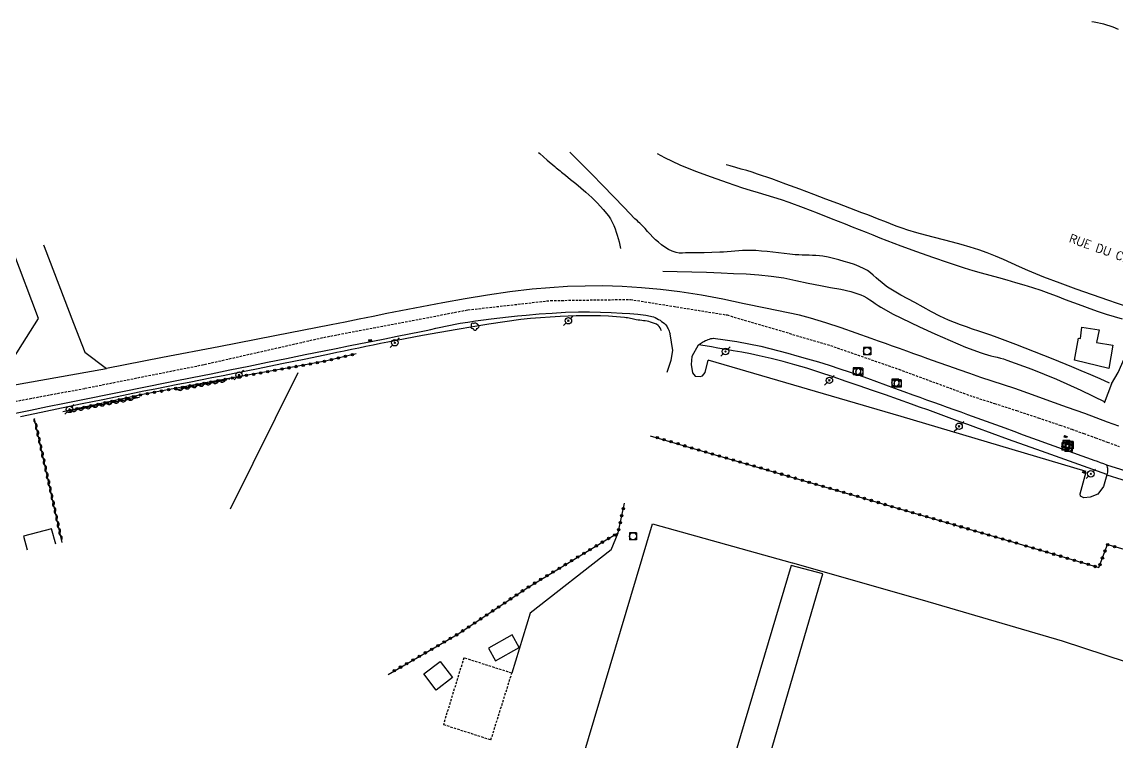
# Model space of a CAD drawing. Header units: millimetres. Extents: x 159000 to 160002, y 156999 to 158000.
# Drawn here: x 159365.5 to 159593.7, y 157837 to 157987.1 of the extents above; entities that cross this region are included whole.
import ezdxf

# ---------------------------------------------------------------- set-up
doc = ezdxf.new("R2010")
doc.units = ezdxf.units.MM
doc.linetypes.add('DASHED', pattern=[0.75, 0.5, -0.25])
doc.layers.get('0').update_dxf_attribs({"linetype": 'CONTINUOUS'})
for name, color, linetype in [('W0001', 6, 'DASHED'), ('W0008', 7, 'CONTINUOUS'), ('W0014', 7, 'CONTINUOUS'), ('W0017', 7, 'CONTINUOUS'), ('W0020', 2, 'CONTINUOUS'), ('W0101', 7, 'CONTINUOUS'), ('W0104', 1, 'CONTINUOUS'), ('W0112', 1, 'DASHED'), ('W0120', 7, 'CONTINUOUS'), ('W0211', 2, 'CONTINUOUS'), ('W0300', 7, 'CONTINUOUS'), ('W0303', 7, 'CONTINUOUS'), ('W0310', 3, 'CONTINUOUS'), ('W0323', 7, 'CONTINUOUS'), ('W0401', 7, 'CONTINUOUS'), ('W0420', 7, 'CONTINUOUS'), ('W0473', 7, 'CONTINUOUS'), ('W0510', 5, 'CONTINUOUS'), ('W0989', 7, 'CONTINUOUS')]:
    doc.layers.add(name, color=color, linetype=linetype)
doc.styles.get("Standard").update_dxf_attribs({"font": 'romans.shx', "width": 0.85})

# ---------------------------------------------------------------- blocks, each defined once
blk = doc.blocks.new('T420')
for p, q in [((0.75, 0.75), (-0.75, 0.75)), ((-0.75, 0.75), (-0.75, -0.75)), ((0.75, 0.75), (0.75, -0.75)), ((0.75, -0.75), (-0.75, -0.75))]:
    blk.add_line(p, q)
blk.add_ellipse((0, 0), major_axis=(-0.53, 0.53), ratio=1, start_param=3.926991, end_param=10.210176)
blk = doc.blocks.new('T473')
for p, q in [((-0.166667, 0.166667), (0.166667, -0.166667)), ((-0.166667, -0.166667), (0.166667, 0.166667)), ((0.500001, 0.500001), (1.000002, 1.000002)), ((-1.000002, -1.000002), (-0.500001, -0.500001))]:
    blk.add_line(p, q)
blk.add_ellipse((0, 0), major_axis=(0.471405, 0.471405), ratio=1, start_param=5.4977871438, end_param=11.780972451)
blk = doc.blocks.new('T401')
for p, q in [((-0.3, 0.3), (0, 0.3)), ((-0.3, -0.25), (-0.3, 0.3)), ((-0.3, 0.15), (0, 0.15)), ((-0.3, 0), (0, 0)), ((0, 0.3), (0, -0.25)), ((-0.3, -0.15), (0, -0.15)), ((-0.3, -0.25), (-0.3, -0.3)), ((-0.3, -0.3), (0, -0.3)), ((0, -0.3), (0, -0.25))]:
    blk.add_line(p, q)
blk = doc.blocks.new('T300')
for p, q in [((-0.8, 0.51), (-0.86, 0.34)), ((-0.86, 0.34), (-0.86, 0.17)), ((-0.86, 0.17), (-0.74, 0.06)), ((-0.69, 0.63), (-0.8, 0.51)), ((-0.8, -0.06), (-0.74, 0.06)), ((-0.74, 0.06), (-0.69, 0.11)), ((-0.57, 0.69), (-0.69, 0.63)), ((-0.46, 0.69), (-0.57, 0.69)), ((-0.29, 0.63), (-0.46, 0.69)), ((-0.29, 0.63), (-0.17, 0.74)), ((-0.23, 0.57), (-0.29, 0.63)), ((-0.17, 0.74), (-0.06, 0.8)), ((-0.06, 0.8), (0.06, 0.8)), ((0.06, 0.8), (0.23, 0.74)), ((0.23, 0.74), (0.34, 0.63)), ((0.34, 0.63), (0.4, 0.51)), ((0.46, 0.46), (0.34, 0.46)), ((0.4, 0.51), (0.4, 0.46)), ((0.57, 0.4), (0.46, 0.46)), ((0.57, 0.4), (0.69, 0.29)), ((0.69, 0.29), (0.74, 0.17)), ((0.74, 0.06), (0.69, -0.17)), ((0.74, 0.17), (0.74, 0.06)), ((-0.8, -0.17), (-0.8, -0.06)), ((-0.8, -0.23), (-0.8, -0.17)), ((-0.74, -0.34), (-0.8, -0.23)), ((-0.69, -0.4), (-0.74, -0.34)), ((-0.51, -0.46), (-0.69, -0.4)), ((-0.4, -0.46), (-0.51, -0.46)), ((-0.4, -0.46), (-0.34, -0.46)), ((-0.34, -0.46), (-0.34, -0.4)), ((-0.34, -0.51), (-0.34, -0.46)), ((-0.29, -0.63), (-0.34, -0.51)), ((-0.17, -0.74), (-0.29, -0.63)), ((-0.06, -0.8), (-0.17, -0.74)), ((0.06, -0.8), (-0.06, -0.8)), ((0.17, -0.74), (0.06, -0.8)), ((0.23, -0.69), (0.17, -0.74)), ((0.29, -0.46), (0.23, -0.46)), ((0.29, -0.63), (0.23, -0.69)), ((0.46, -0.4), (0.29, -0.46)), ((0.34, -0.51), (0.29, -0.63)), ((0.34, -0.51), (0.34, -0.46)), ((0.57, -0.34), (0.46, -0.4)), ((0.63, -0.29), (0.57, -0.34)), ((0.69, -0.17), (0.63, -0.29))]:
    blk.add_line(p, q)
blk = doc.blocks.new('t310o')
at = {"color": 0, "linetype": 'Continuous'}
for centre, start, end in [((-0.5, 0.38), 216.8699, 323.1304), ((0.5, -0.37), 36.8699, 143.1303)]:
    blk.add_arc(centre, 0.625, start, end, dxfattribs=at)
blk = doc.blocks.new('t323o')
at = {"color": 0, "linetype": 'Continuous'}
for radius in [0.25, 0.15]:
    blk.add_circle((0, 0), radius, dxfattribs=at)

msp = doc.modelspace()

# ---------------------------------------------------------------- linework, layer by layer
at = {"layer": 'W0001'}
msp.add_lwpolyline([(159350.81, 157905.52), (159378.62, 157910.74), (159403.56, 157915.72), (159428.4, 157921.36), (159458.42, 157927.09), (159475.63, 157929.04), (159492.28, 157929.27), (159512.42, 157926.03), (159533.97, 157919.66), (159548.22, 157914.7), (159563.61, 157909.03), (159568.17, 157907.58), (159572.72, 157906.1), (159577.26, 157904.59), (159581.8, 157903.06), (159584.27, 157902.2), (159586.74, 157901.32), (159589.21, 157900.42), (159591.67, 157899.52), (159594.13, 157898.62)], dxfattribs=at)
at = {"layer": 'W0008'}
for points in [[(159572.4, 157910.68), (159570.04, 157911.45), (159567.69, 157912.22), (159565.34, 157913.01), (159562.99, 157913.81), (159560.81, 157914.57), (159558.63, 157915.34), (159556.45, 157916.12), (159554.28, 157916.9), (159552.8, 157917.42), (159551.33, 157917.95), (159549.86, 157918.49), (159548.38, 157919.02), (159546.91, 157919.55), (159545.44, 157920.07), (159543.96, 157920.6), (159542.48, 157921.11), (159539.34, 157922.22), (159536.19, 157923.34), (159533.03, 157924.41), (159529.83, 157925.37), (159527.5, 157925.97), (159525.16, 157926.48), (159522.8, 157926.96), (159520.45, 157927.43), (159516, 157928.37), (159511.55, 157929.31), (159507.08, 157930.17), (159502.58, 157930.87), (159498.58, 157931.35), (159494.57, 157931.71), (159490.55, 157931.96), (159486.53, 157932.08), (159482.84, 157932.07), (159479.16, 157931.94), (159475.48, 157931.71), (159471.8, 157931.38), (159467.13, 157930.83), (159462.48, 157930.14), (159457.84, 157929.36), (159453.21, 157928.55), (159450.29, 157928.03), (159447.38, 157927.48), (159444.46, 157926.91), (159441.56, 157926.32), (159438.65, 157925.73), (159435.74, 157925.14), (159432.84, 157924.55), (159429.93, 157923.98), (159418.22, 157921.69), (159406.52, 157919.42), (159394.81, 157917.15), (159383.1, 157914.88)], [(159278.2, 157895.36), (159330.55, 157905.42), (159330.55, 157905.42), (159356.84, 157910.19), (159383.13, 157914.89)], [(159594.1, 157902.83), (159591.73, 157903.71), (159589.36, 157904.59), (159586.98, 157905.46), (159583.34, 157906.77), (159579.7, 157908.08), (159576.05, 157909.38), (159572.4, 157910.68)]]:
    msp.add_lwpolyline(points, dxfattribs=at)
at = {"layer": 'W0014'}
for points in [[(159363.78, 157905.5), (159367.3, 157906.21), (159370.82, 157906.92), (159374.34, 157907.63), (159377.86, 157908.34), (159380.26, 157908.82), (159382.66, 157909.3), (159385.06, 157909.79), (159387.46, 157910.27), (159389.86, 157910.75), (159392.26, 157911.23), (159394.66, 157911.72), (159397.06, 157912.2), (159400.99, 157913), (159404.91, 157913.79), (159408.84, 157914.59), (159412.76, 157915.39), (159416.68, 157916.18), (159420.61, 157916.98), (159424.53, 157917.77), (159428.46, 157918.57), (159430.99, 157919.07), (159433.52, 157919.58), (159436.05, 157920.08), (159438.59, 157920.58), (159441.12, 157921.08), (159443.65, 157921.59), (159446.18, 157922.1), (159448.71, 157922.61), (159449.72, 157922.82), (159450.73, 157923.03), (159451.74, 157923.25), (159452.75, 157923.47), (159453.76, 157923.69), (159454.77, 157923.9), (159455.78, 157924.1), (159456.8, 157924.29), (159458.41, 157924.56), (159460.03, 157924.8), (159461.65, 157925.02), (159463.28, 157925.23), (159465.09, 157925.46), (159466.91, 157925.67), (159468.73, 157925.86), (159470.55, 157926.02), (159473.28, 157926.25), (159476.01, 157926.44), (159478.75, 157926.59), (159481.49, 157926.67), (159483.76, 157926.68), (159486.03, 157926.64), (159488.29, 157926.55), (159490.56, 157926.41), (159492.2, 157926.31), (159493.85, 157926.21), (159495.5, 157926.02), (159497.12, 157925.63), (159497.48, 157925.49), (159497.82, 157925.32), (159498.14, 157925.12), (159498.46, 157924.92), (159498.79, 157924.7), (159499.11, 157924.47), (159499.41, 157924.22), (159499.68, 157923.94), (159499.83, 157923.75), (159499.95, 157923.54), (159500.05, 157923.32), (159500.15, 157923.11), (159500.26, 157922.87), (159500.37, 157922.62), (159500.46, 157922.37), (159500.55, 157922.12)], [(159498.74, 157922.69), (159498.64, 157923.02), (159498.48, 157923.33), (159498.28, 157923.61), (159498.04, 157923.86), (159497.69, 157924.1), (159497.3, 157924.28), (159496.9, 157924.42), (159496.5, 157924.54), (159496.14, 157924.64), (159495.77, 157924.72), (159495.39, 157924.78), (159495.02, 157924.83), (159494.64, 157924.88), (159494.27, 157924.93), (159493.9, 157924.98), (159493.52, 157925.04), (159493.22, 157925.1), (159492.92, 157925.16), (159492.62, 157925.22), (159492.31, 157925.28), (159492.01, 157925.34), (159491.71, 157925.4), (159491.4, 157925.45), (159491.09, 157925.49), (159489.42, 157925.66), (159487.74, 157925.77), (159486.06, 157925.84), (159484.38, 157925.87), (159482.69, 157925.87), (159481, 157925.83), (159479.32, 157925.76), (159477.63, 157925.68), (159475.58, 157925.57), (159473.52, 157925.44), (159471.47, 157925.27), (159469.42, 157925.07), (159466.1, 157924.63), (159462.78, 157924.12), (159459.47, 157923.56), (159456.16, 157922.99), (159452.55, 157922.37), (159448.94, 157921.72), (159445.33, 157921.06), (159441.72, 157920.37), (159440.21, 157920.07), (159438.69, 157919.76), (159437.18, 157919.45), (159435.66, 157919.13), (159434.15, 157918.81), (159432.64, 157918.5), (159431.12, 157918.18), (159429.61, 157917.87), (159424.65, 157916.85), (159419.68, 157915.83), (159414.71, 157914.82), (159409.75, 157913.82), (159407.39, 157913.35), (159405.04, 157912.89), (159402.69, 157912.43), (159400.33, 157911.97), (159397.98, 157911.52), (159395.63, 157911.06), (159393.27, 157910.59), (159390.92, 157910.12), (159386.63, 157909.25), (159382.34, 157908.37), (159378.05, 157907.47), (159373.76, 157906.57), (159369.47, 157905.67), (159365.18, 157904.78)], [(159506.42, 157919.72), (159506.63, 157919.9), (159506.86, 157920.07), (159507.09, 157920.23), (159507.32, 157920.38), (159507.61, 157920.53), (159507.9, 157920.68), (159508.21, 157920.81), (159508.51, 157920.92), (159508.78, 157921.01), (159509.06, 157921.09), (159509.33, 157921.15), (159509.61, 157921.2)], [(159509.5, 157921.21), (159512, 157920.87), (159514.49, 157920.47), (159516.97, 157920.02), (159519.44, 157919.51), (159521.33, 157919.07), (159523.22, 157918.58), (159525.09, 157918.06), (159526.96, 157917.53), (159529.22, 157916.89), (159531.47, 157916.23), (159533.71, 157915.54), (159535.95, 157914.83), (159537.86, 157914.18), (159539.77, 157913.52), (159541.67, 157912.84), (159543.56, 157912.16), (159545.46, 157911.46), (159547.35, 157910.76), (159549.25, 157910.07), (159551.15, 157909.39), (159552.57, 157908.88), (159554, 157908.37), (159555.43, 157907.86), (159556.86, 157907.35), (159558.28, 157906.84), (159559.71, 157906.33), (159561.14, 157905.82), (159562.56, 157905.31), (159564.49, 157904.61), (159566.42, 157903.9), (159568.35, 157903.2), (159570.28, 157902.49), (159572.21, 157901.78), (159574.14, 157901.07), (159576.07, 157900.37), (159578, 157899.67), (159579.36, 157899.18), (159580.72, 157898.69), (159582.08, 157898.2), (159583.44, 157897.71), (159584.81, 157897.22), (159586.17, 157896.73), (159587.53, 157896.25), (159588.89, 157895.76), (159589.55, 157895.52), (159590.21, 157895.28), (159590.87, 157895.04), (159591.53, 157894.8)], [(159591.59, 157892.76), (159584.75, 157895.2), (159577.92, 157897.64), (159571.09, 157900.1), (159564.26, 157902.56), (159562.59, 157903.17), (159560.92, 157903.78), (159559.25, 157904.39), (159557.58, 157905.01), (159555.91, 157905.62), (159554.24, 157906.23), (159552.56, 157906.84), (159550.89, 157907.43), (159548.17, 157908.4), (159545.44, 157909.35), (159542.71, 157910.29), (159539.98, 157911.23), (159537.25, 157912.18), (159534.52, 157913.14), (159531.78, 157914.07), (159529.02, 157914.94), (159526.56, 157915.65), (159524.1, 157916.31), (159521.62, 157916.93), (159519.13, 157917.51), (159517.32, 157917.9), (159515.5, 157918.25), (159513.68, 157918.58), (159511.85, 157918.9), (159510.51, 157919.13), (159509.18, 157919.36), (159507.84, 157919.57), (159506.49, 157919.78)], [(159591.53, 157894.8), (159591.6, 157894.56), (159591.65, 157894.31), (159591.69, 157894.06), (159591.71, 157893.8), (159591.71, 157893.52), (159591.68, 157893.24), (159591.64, 157892.97), (159591.58, 157892.7)]]:
    msp.add_lwpolyline(points, dxfattribs=at)
at = {"layer": 'W0017'}
for points in [[(159370.01, 157940.67), (159370.15, 157940.28), (159376.23, 157924.32), (159378.58, 157918.27), (159383.1, 157914.88)], [(159361.11, 157912.82), (159368.91, 157925.27), (159363.57, 157939.47)], [(159499.97, 157914.1), (159500.77, 157916.62), (159501.12, 157918.63), (159500.55, 157922.12)], [(159506.42, 157919.72), (159505.07, 157917.36), (159504.96, 157915.72), (159505.24, 157913.94), (159505.76, 157913.29), (159506.82, 157913.18), (159507.34, 157913.36), (159507.89, 157914.04), (159508.48, 157916.62)], [(159592.56, 157911.66), (159593.95, 157914.07), (159595.19, 157916.86), (159595.78, 157918.28)], [(159587.27, 157893.38), (159548.7, 157904.89), (159508.48, 157916.62)], [(159586.04, 157888.73), (159587.28, 157893.35)], [(159591.58, 157892.7), (159590.87, 157890.29), (159589.67, 157888.66), (159588.12, 157888.02), (159586.75, 157887.92), (159586.08, 157888.27), (159586.04, 157888.73)], [(159488.25, 157877.04), (159489.72, 157880.58)], [(159488.25, 157877.04), (159471.4, 157863.89), (159467.58, 157851.35)]]:
    msp.add_lwpolyline(points, dxfattribs=at)
at = {"layer": 'W0020'}
for points in [[(159599.45, 157892.28), (159591.55, 157894.7)], [(159591.58, 157892.72), (159597.81, 157890.73)]]:
    msp.add_lwpolyline(points, dxfattribs=at)
at = {"layer": 'W0101'}
msp.add_lwpolyline([(159602.4, 157788.02), (159579.37, 157794.78), (159581.17, 157800.74), (159566.64, 157805.02), (159537.34, 157813.46), (159523.02, 157817.74), (159517.08, 157819.63), (159532.37, 157872.04), (159525.76, 157873.83), (159510.42, 157822.17), (159481.37, 157830.52), (159496.87, 157882.5), (159526, 157874.38), (159526.03, 157874.38), (159553.1, 157866.67), (159582.25, 157858.08), (159609.16, 157849.28)], dxfattribs=at)
at = {"layer": 'W0104'}
for points in [[(159591.97, 157914.87), (159584.84, 157916.64), (159585.68, 157921.18), (159586.06, 157921.11), (159586.38, 157923.46), (159589.94, 157922.96), (159589.43, 157920.31), (159592.8, 157919.75)], [(159467.66, 157859.31), (159462.74, 157856.58), (159464.19, 157853.95), (159469.11, 157856.68)], [(159449.21, 157851.18), (159452.61, 157853.78), (159455.18, 157850.41), (159451.78, 157847.81)]]:
    msp.add_lwpolyline(points, close=True, dxfattribs=at)
msp.add_lwpolyline([(159372.52, 157878.26), (159371.68, 157881.44), (159365.84, 157879.89), (159366.58, 157877.07)], dxfattribs=at)
at = {"layer": 'W0112'}
msp.add_lwpolyline([(159467.58, 157851.35), (159457.57, 157854.54), (159453.32, 157840.65), (159463.22, 157837.45)], close=True, dxfattribs=at)
at = {"layer": 'W0120'}
msp.add_lwpolyline([(159592.56, 157911.66), (159591.01, 157907.61)], dxfattribs=at)
at = {"layer": 'W0211'}
msp.add_lwpolyline([(159594, 157985.53), (159592.89, 157986.05), (159590.93, 157986.69), (159588.92, 157987.09), (159588.41, 157987.14)], dxfattribs=at)
at = {"layer": 'W0303'}
msp.add_lwpolyline([(159422.97, 157913.94), (159408.91, 157885.56)], dxfattribs=at)
at = {"layer": 'W0310'}
for points in [[(159408.12, 157912.44), (159397.52, 157910.38)], [(159390.02, 157908.85), (159375.41, 157905.97)], [(159373.87, 157878.6), (159368.12, 157904.39)]]:
    msp.add_lwpolyline(points, dxfattribs=at)
at = {"layer": 'W0323'}
for points in [[(159435.15, 157917.93), (159429.05, 157916.48), (159421.49, 157915.07), (159409.4, 157912.9), (159390.62, 157909.42), (159374.03, 157905.83)], [(159496.43, 157900.85), (159532.52, 157890.28), (159573.3, 157878.31)], [(159441.78, 157851.1), (159456.18, 157859.4), (159470.9, 157869.24), (159486.91, 157878.95), (159489.72, 157880.58), (159491.03, 157886.79)], [(159573.3, 157878.31), (159589.91, 157873.35), (159591.68, 157878.14), (159604.72, 157874.48), (159618.7, 157870.73)]]:
    msp.add_lwpolyline(points, dxfattribs=at)
at = {"layer": 'W0510'}
for points in [[(159473.15, 157959.93), (159473.39, 157959.71), (159474.96, 157958.33), (159476.54, 157956.96), (159476.81, 157956.73), (159477.09, 157956.51), (159477.36, 157956.28), (159477.64, 157956.06), (159477.92, 157955.83), (159478.2, 157955.61), (159478.48, 157955.39), (159478.76, 157955.16), (159479.82, 157954.3), (159480.9, 157953.45), (159481.96, 157952.57), (159482.99, 157951.66), (159484.23, 157950.49), (159485.46, 157949.31), (159486.64, 157948.05), (159487.7, 157946.7), (159488.12, 157946.05), (159488.48, 157945.37), (159488.8, 157944.68), (159489.1, 157943.97), (159489.34, 157943.31), (159489.55, 157942.64), (159489.74, 157941.96), (159489.91, 157941.28), (159490, 157940.94), (159490.07, 157940.59), (159490.14, 157940.25), (159490.2, 157939.9)], [(159493.24, 157946.08), (159491, 157948.41), (159488.76, 157950.73), (159486.52, 157953.05), (159484.27, 157955.37), (159483.54, 157956.11), (159482.81, 157956.84), (159482.07, 157957.57), (159481.33, 157958.31), (159480.6, 157959.04), (159479.87, 157959.79), (159479.67, 157960)], [(159497.88, 157959.68), (159499.36, 157958.87), (159502.56, 157957.36), (159505.84, 157956.04), (159509.15, 157954.83), (159512.46, 157953.64), (159514.06, 157953.09), (159515.66, 157952.57), (159517.27, 157952.07), (159518.88, 157951.58), (159520.49, 157951.09), (159522.1, 157950.6), (159523.71, 157950.08), (159525.3, 157949.54), (159528.26, 157948.45), (159531.2, 157947.32), (159534.13, 157946.15), (159537.06, 157945), (159538.51, 157944.44), (159539.95, 157943.86), (159541.39, 157943.29), (159542.83, 157942.71), (159544.27, 157942.14), (159545.72, 157941.57), (159547.16, 157941.02), (159548.61, 157940.47), (159551.91, 157939.27), (159555.21, 157938.09), (159558.53, 157936.95), (159561.86, 157935.86), (159563.62, 157935.32), (159565.4, 157934.81), (159567.17, 157934.31), (159568.96, 157933.82), (159570.74, 157933.34), (159572.51, 157932.83), (159574.29, 157932.31), (159576.05, 157931.76), (159577.78, 157931.17), (159579.5, 157930.56), (159581.21, 157929.92), (159582.91, 157929.28), (159584.62, 157928.63), (159586.33, 157927.99), (159588.04, 157927.37), (159589.77, 157926.78), (159591.43, 157926.23), (159593.09, 157925.7), (159594.76, 157925.2)], [(159595.25, 157927.97), (159593.6, 157928.52), (159591.96, 157929.08), (159588.57, 157930.23), (159585.19, 157931.42), (159581.82, 157932.65), (159578.47, 157933.92), (159576.77, 157934.61), (159575.08, 157935.33), (159573.4, 157936.07), (159571.72, 157936.82), (159570.04, 157937.57), (159568.35, 157938.29), (159566.65, 157938.97), (159564.92, 157939.61), (159563.09, 157940.2), (159561.24, 157940.74), (159559.38, 157941.23), (159557.52, 157941.7), (159555.65, 157942.16), (159553.79, 157942.64), (159551.94, 157943.16), (159550.1, 157943.73), (159548.89, 157944.14), (159547.69, 157944.57), (159546.49, 157945.02), (159545.3, 157945.49), (159544.11, 157945.96), (159542.92, 157946.43), (159541.73, 157946.89), (159540.54, 157947.35), (159538.04, 157948.3), (159535.53, 157949.25), (159533.02, 157950.2), (159530.52, 157951.14), (159527.59, 157952.23), (159524.66, 157953.32), (159521.73, 157954.39), (159518.78, 157955.42), (159517.65, 157955.78), (159516.52, 157956.12), (159515.38, 157956.45), (159514.23, 157956.77), (159513.09, 157957.1), (159512.22, 157957.36)], [(159592.15, 157911.83), (159590.19, 157912.7), (159588.22, 157913.56), (159586.24, 157914.4), (159584.26, 157915.23), (159580.38, 157916.8), (159576.49, 157918.34), (159572.59, 157919.85), (159568.69, 157921.33), (159567.42, 157921.79), (159566.15, 157922.23), (159564.88, 157922.66), (159563.6, 157923.09), (159562.33, 157923.53), (159561.06, 157923.98), (159559.8, 157924.46), (159558.56, 157924.98), (159556.76, 157925.81), (159555, 157926.71), (159553.26, 157927.65), (159551.53, 157928.6), (159550.1, 157929.37), (159548.67, 157930.15), (159547.26, 157930.96), (159545.88, 157931.84), (159545.25, 157932.29), (159544.65, 157932.78), (159544.06, 157933.29), (159543.49, 157933.8), (159542.9, 157934.32), (159542.29, 157934.81), (159541.66, 157935.27), (159540.99, 157935.68), (159539.99, 157936.16), (159538.96, 157936.55), (159537.9, 157936.88), (159536.85, 157937.19), (159535.75, 157937.51), (159534.64, 157937.81), (159533.52, 157938.06), (159532.39, 157938.26), (159531.68, 157938.35), (159530.96, 157938.41), (159530.24, 157938.45), (159529.52, 157938.48), (159528.81, 157938.5), (159528.09, 157938.53), (159527.37, 157938.56), (159526.65, 157938.6), (159525.48, 157938.71), (159524.3, 157938.83), (159523.13, 157938.97), (159521.96, 157939.11), (159520.79, 157939.24), (159519.61, 157939.36), (159518.43, 157939.44), (159517.25, 157939.48), (159516.45, 157939.48), (159515.65, 157939.45), (159514.86, 157939.4), (159514.06, 157939.34), (159513.27, 157939.27), (159512.48, 157939.2), (159511.68, 157939.15), (159510.89, 157939.11), (159509.27, 157939.05), (159507.65, 157939.02), (159506.03, 157938.99), (159504.41, 157938.98), (159503.78, 157938.96), (159503.13, 157938.92), (159502.48, 157938.92), (159501.85, 157939.03), (159501.01, 157939.31), (159500.22, 157939.71), (159499.47, 157940.17), (159498.76, 157940.68), (159498.13, 157941.18), (159497.54, 157941.71), (159496.97, 157942.28), (159496.42, 157942.86), (159495.88, 157943.45), (159495.34, 157944.04), (159494.8, 157944.61), (159494.23, 157945.17), (159493.99, 157945.41), (159493.74, 157945.63), (159493.49, 157945.86), (159493.24, 157946.08)], [(159499.01, 157935.16), (159502.05, 157935.11), (159505.09, 157935.04), (159508.13, 157934.94), (159511.17, 157934.81), (159513.79, 157934.7), (159516.42, 157934.59), (159519.04, 157934.42), (159521.65, 157934.15), (159524.23, 157933.75), (159526.79, 157933.25), (159529.34, 157932.69), (159531.89, 157932.14), (159533.99, 157931.74), (159536.12, 157931.38), (159538.24, 157930.92), (159540.3, 157930.23), (159540.94, 157929.94), (159541.56, 157929.6), (159542.16, 157929.22), (159542.74, 157928.83), (159543.32, 157928.42), (159543.89, 157928.02), (159544.48, 157927.64), (159545.09, 157927.28), (159546.92, 157926.3), (159548.78, 157925.35), (159550.65, 157924.44), (159552.54, 157923.56), (159555.71, 157922.11), (159558.89, 157920.68), (159562.1, 157919.33), (159565.37, 157918.11), (159566.03, 157917.9), (159566.7, 157917.71), (159567.37, 157917.54), (159568.04, 157917.38), (159568.72, 157917.22), (159569.39, 157917.05), (159570.05, 157916.86), (159570.71, 157916.64), (159575.93, 157914.72), (159581.07, 157912.62), (159586.14, 157910.35), (159591.13, 157907.9)]]:
    msp.add_lwpolyline(points, dxfattribs=at)

# ---------------------------------------------------------------- block references
at = {"layer": 'W0300'}
msp.add_blockref('T300', (159459.93, 157923.61), dxfattribs=at)
at = {"layer": 'W0310'}
for p, rotation in [((159399, 157910.66), 190.9863250071492), ((159400.47, 157910.95), 190.9863250071492), ((159401.94, 157911.24), 190.9863250071492), ((159403.41, 157911.52), 190.9863250071492), ((159404.89, 157911.81), 190.9863250071492), ((159406.36, 157912.09), 190.9863250071492), ((159407.83, 157912.38), 190.9863250071492), ((159387.18, 157908.29), 191.1778921818424), ((159388.65, 157908.58), 191.1778921818424), ((159376.88, 157906.26), 191.1778921818424), ((159378.35, 157906.55), 191.1778921818424), ((159379.82, 157906.84), 191.1778921818424), ((159381.29, 157907.13), 191.1778921818424), ((159382.76, 157907.42), 191.1778921818424), ((159384.24, 157907.71), 191.1778921818424), ((159385.71, 157908), 191.1778921818424), ((159368.32, 157903.49), 102.5621997320214), ((159368.65, 157902.02), 102.5621997320214), ((159368.97, 157900.56), 102.5621997320214), ((159369.3, 157899.1), 102.5621997320214), ((159369.63, 157897.63), 102.5621997320214), ((159369.95, 157896.17), 102.5621997320214), ((159370.28, 157894.7), 102.5621997320214), ((159370.6, 157893.24), 102.5621997320214), ((159370.93, 157891.78), 102.5621997320214), ((159371.26, 157890.31), 102.5621997320214), ((159371.58, 157888.85), 102.5621997320214), ((159371.91, 157887.38), 102.5621997320214), ((159372.24, 157885.92), 102.5621997320214), ((159372.56, 157884.46), 102.5621997320214), ((159372.89, 157882.99), 102.5621997320214), ((159373.21, 157881.53), 102.5621997320214), ((159373.54, 157880.06), 102.5621997320214)]:
    msp.add_blockref('t310o', p, dxfattribs=dict(at, rotation=rotation))
at = {"layer": 'W0323'}
for p, rotation in [((159432.9, 157917.4), 193.4077148578537), ((159434.36, 157917.74), 193.4077148578537), ((159422.62, 157915.28), 190.5582774339771), ((159424.09, 157915.55), 190.5582774339771), ((159425.57, 157915.83), 190.5582774339771), ((159427.04, 157916.1), 190.5582774339771), ((159428.51, 157916.38), 190.5582774339771), ((159429.98, 157916.7), 193.4077148578537), ((159431.44, 157917.05), 193.4077148578537), ((159409.33, 157912.89), 190.51834147124), ((159410.81, 157913.16), 190.1550206443539), ((159412.28, 157913.42), 190.1550206443539), ((159413.76, 157913.68), 190.1550206443539), ((159415.23, 157913.95), 190.1550206443539), ((159416.71, 157914.21), 190.1550206443539), ((159418.19, 157914.48), 190.1550206443539), ((159419.66, 157914.74), 190.1550206443539), ((159421.14, 157915.01), 190.1550206443539), ((159397.53, 157910.7), 190.51834147124), ((159399.01, 157910.97), 190.51834147124), ((159400.48, 157911.25), 190.51834147124), ((159401.95, 157911.52), 190.51834147124), ((159403.43, 157911.8), 190.51834147124), ((159404.9, 157912.07), 190.51834147124), ((159406.38, 157912.34), 190.51834147124), ((159407.85, 157912.62), 190.51834147124), ((159385.76, 157908.37), 192.1860193542031), ((159387.23, 157908.68), 192.1860193542031), ((159388.69, 157909), 192.1860193542031), ((159390.16, 157909.32), 192.1860193542031), ((159391.63, 157909.61), 190.51834147124), ((159393.11, 157909.88), 190.51834147124), ((159394.58, 157910.15), 190.51834147124), ((159396.06, 157910.43), 190.51834147124), ((159375.5, 157906.15), 192.1860193542031), ((159376.96, 157906.47), 192.1860193542031), ((159378.43, 157906.78), 192.1860193542031), ((159379.9, 157907.1), 192.1860193542031), ((159381.36, 157907.42), 192.1860193542031), ((159382.83, 157907.73), 192.1860193542031), ((159384.29, 157908.05), 192.1860193542031), ((159497.87, 157900.43), 343.6698819872701), ((159499.31, 157900.01), 343.6698819872701), ((159500.75, 157899.59), 343.6698819872701), ((159502.19, 157899.17), 343.6698819872701), ((159503.63, 157898.74), 343.6698819872701), ((159505.07, 157898.32), 343.6698819872701), ((159506.51, 157897.9), 343.6698819872701), ((159507.95, 157897.48), 343.6698819872701), ((159509.39, 157897.06), 343.6698819872701), ((159510.83, 157896.64), 343.6698819872701), ((159512.27, 157896.21), 343.6698819872701), ((159513.71, 157895.79), 343.6698819872701), ((159515.15, 157895.37), 343.6698819872701), ((159516.59, 157894.95), 343.6698819872701), ((159518.03, 157894.53), 343.6698819872701), ((159519.47, 157894.1), 343.6698819872701), ((159520.91, 157893.68), 343.6698819872701), ((159522.35, 157893.26), 343.6698819872701), ((159523.79, 157892.84), 343.6698819872701), ((159525.22, 157892.42), 343.6698819872701), ((159526.66, 157892), 343.6698819872701), ((159528.1, 157891.57), 343.6698819872701), ((159529.54, 157891.15), 343.6698819872701), ((159530.98, 157890.73), 343.6698819872701), ((159532.42, 157890.31), 343.6698819872701), ((159533.86, 157889.89), 343.6409634536921), ((159535.3, 157889.46), 343.6409634536921), ((159536.74, 157889.04), 343.6409634536921), ((159538.18, 157888.62), 343.6409634536921), ((159539.62, 157888.2), 343.6409634536921), ((159541.06, 157887.77), 343.6409634536921), ((159490.8, 157885.67), 78.02574191787602), ((159542.5, 157887.35), 343.6409634536921), ((159543.94, 157886.93), 343.6409634536921), ((159545.38, 157886.51), 343.6409634536921), ((159546.81, 157886.08), 343.6409634536921), ((159548.25, 157885.66), 343.6409634536921), ((159490.48, 157884.2), 78.02574191787602), ((159549.69, 157885.24), 343.6409634536921), ((159551.13, 157884.82), 343.6409634536921), ((159552.57, 157884.39), 343.6409634536921), ((159554.01, 157883.97), 343.6409634536921), ((159555.45, 157883.55), 343.6409634536921), ((159489.86, 157881.27), 78.02574191787602), ((159490.17, 157882.74), 78.02574191787602), ((159556.89, 157883.13), 343.6409634536921), ((159558.33, 157882.7), 343.6409634536921), ((159559.77, 157882.28), 343.6409634536921), ((159561.21, 157881.86), 343.6409634536921), ((159562.65, 157881.44), 343.6409634536921), ((159564.09, 157881.01), 343.6409634536921), ((159486.44, 157878.66), 31.22038532803782), ((159487.73, 157879.43), 30.19550313647968), ((159489.03, 157880.18), 30.19550313647968), ((159565.53, 157880.59), 343.6409634536921), ((159566.96, 157880.17), 343.6409634536921), ((159568.4, 157879.75), 343.6409634536921), ((159569.84, 157879.32), 343.6409634536921), ((159571.28, 157878.9), 343.6409634536921), ((159482.59, 157876.33), 31.22038532803782), ((159483.87, 157877.11), 31.22038532803782), ((159485.16, 157877.89), 31.22038532803782), ((159572.72, 157878.48), 343.6409634536921), ((159574.74, 157877.88), 343.3834039000403), ((159576.18, 157877.45), 343.3834039000403), ((159577.62, 157877.02), 343.3834039000403), ((159579.05, 157876.59), 343.3834039000403), ((159591.18, 157876.79), 69.68310190717727), ((159591.75, 157878.12), 344.320261431014), ((159593.19, 157877.72), 344.320261431014), ((159478.74, 157874), 31.22038532803782), ((159480.03, 157874.78), 31.22038532803782), ((159481.31, 157875.55), 31.22038532803782), ((159580.49, 157876.16), 343.3834039000403), ((159581.93, 157875.74), 343.3834039000403), ((159583.36, 157875.31), 343.3834039000403), ((159584.8, 157874.88), 343.3834039000403), ((159586.24, 157874.45), 343.3834039000403), ((159587.68, 157874.02), 343.3834039000403), ((159590.66, 157875.39), 69.68310190717727), ((159476.18, 157872.44), 31.22038532803782), ((159477.46, 157873.22), 31.22038532803782), ((159589.11, 157873.59), 343.3834039000403), ((159590.14, 157873.98), 69.68310190717727), ((159472.33, 157870.11), 31.22038532803782), ((159473.61, 157870.89), 31.22038532803782), ((159474.9, 157871.67), 31.22038532803782), ((159468.55, 157867.67), 33.77984038631945), ((159469.8, 157868.51), 33.77984038631945), ((159471.05, 157869.33), 31.22038532803782), ((159464.81, 157865.17), 33.77984038631945), ((159466.06, 157866), 33.77984038631945), ((159467.3, 157866.84), 33.77984038631945), ((159461.07, 157862.67), 33.77984038631945), ((159462.32, 157863.5), 33.77984038631945), ((159463.56, 157864.34), 33.77984038631945), ((159458.58, 157861), 33.77984038631945), ((159459.82, 157861.83), 33.77984038631945), ((159454.78, 157858.59), 29.944547145295), ((159456.08, 157859.34), 29.944547145295), ((159457.33, 157860.17), 33.77984038631945), ((159450.88, 157856.34), 29.944547145295), ((159452.18, 157857.09), 29.944547145295), ((159453.48, 157857.84), 29.944547145295), ((159446.98, 157854.1), 29.944547145295), ((159448.28, 157854.85), 29.944547145295), ((159449.58, 157855.59), 29.944547145295), ((159443.08, 157851.85), 29.944547145295), ((159444.38, 157852.6), 29.944547145295), ((159445.68, 157853.35), 29.944547145295)]:
    msp.add_blockref('t323o', p, dxfattribs=dict(at, rotation=rotation))
at = {"layer": 'W0401'}
for p, rotation in [((159438.06, 157920.57), 281.1957840358183), ((159582.91, 157900.53), 250.2970327590561), ((159586.9, 157893.37), 70.36055533957004)]:
    msp.add_blockref('T401', p, dxfattribs=dict(at, rotation=rotation))
at = {"layer": 'W0420'}
for p in [(159541.61, 157918.48), (159539.48, 157914.29), (159539.99, 157914.16), (159547.49, 157911.88), (159547.99, 157911.74), (159583.14, 157899.09), (159583.77, 157898.89), (159582.93, 157898.6), (159583.58, 157898.32), (159492.83, 157879.89)]:
    msp.add_blockref('T420', p, dxfattribs=at)
at = {"layer": 'W0473'}
for p in [(159479.36, 157924.82), (159443.19, 157920.23), (159512.1, 157918.41), (159410.73, 157913.49), (159533.75, 157912.4), (159375.4, 157906.33), (159560.78, 157902.82), (159588.23, 157892.91)]:
    msp.add_blockref('T473', p, dxfattribs=at)

# ---------------------------------------------------------------- texts
at = {"layer": 'W0989'}
msp.add_text('RUE DU CERF', height=1.75, rotation=340.209, dxfattribs=at).set_placement((159583.55, 157941.31))

doc.saveas('drawing.dxf')
